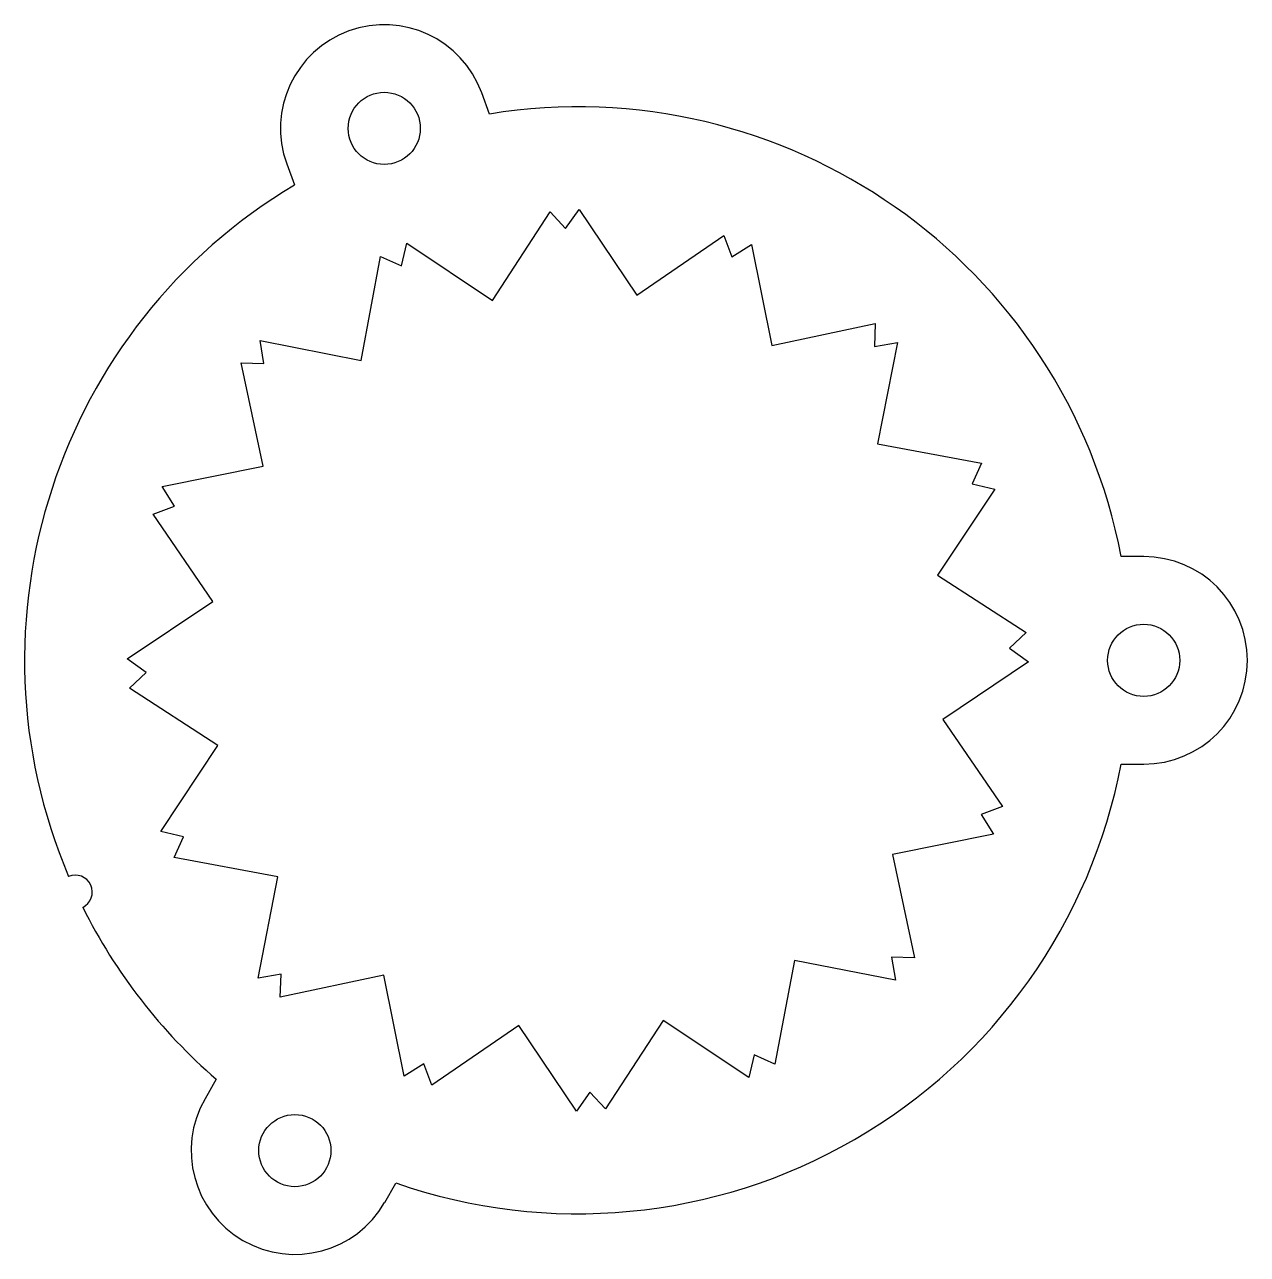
# Model space of a CAD drawing. Header units: millimetres. Extents: x -49 to 59, y -53 to 56.
import ezdxf

# ---------------------------------------------------------------- set-up
doc = ezdxf.new("R2010")
doc.units = ezdxf.units.MM

msp = doc.modelspace()

# ---------------------------------------------------------------- linework, layer by layer
for p, q in [((-7.84, 48.44), (-8.52, 50.32)), ((-25.81, 44.03), (-25.13, 42.15)), ((-7.56, 31.92), (-2.46, 39.77)), ((-2.46, 39.77), (-1.08, 38.3)), ((-1.08, 38.3), (0.12, 39.97)), ((0.12, 39.97), (5.23, 32.39)), ((5.23, 32.39), (12.95, 37.68)), ((12.95, 37.68), (13.66, 35.79)), ((-15.65, 34.97), (-15.18, 36.98)), ((-15.18, 36.98), (-7.56, 31.92)), ((13.66, 35.79), (15.41, 36.88)), ((15.41, 36.88), (17.22, 27.92)), ((-19.21, 26.6), (-17.49, 35.8)), ((-17.49, 35.8), (-15.65, 34.97)), ((17.22, 27.92), (26.39, 29.86)), ((26.39, 29.86), (26.32, 27.84)), ((-28.18, 28.35), (-19.21, 26.6)), ((-27.84, 26.32), (-28.18, 28.35)), ((26.32, 27.84), (28.35, 28.18)), ((28.35, 28.18), (26.6, 19.21)), ((-29.86, 26.39), (-27.84, 26.32)), ((-27.92, 17.22), (-29.86, 26.39)), ((26.6, 19.21), (35.8, 17.49)), ((35.8, 17.49), (34.97, 15.65)), ((-36.88, 15.41), (-27.92, 17.22)), ((-35.79, 13.66), (-36.88, 15.41)), ((34.97, 15.65), (36.98, 15.18)), ((36.98, 15.18), (31.92, 7.56)), ((-37.68, 12.95), (-35.79, 13.66)), ((-32.39, 5.23), (-37.68, 12.95)), ((50.2, 9.2), (48.2, 9.2)), ((31.92, 7.56), (39.77, 2.46)), ((-39.97, 0.12), (-32.39, 5.23)), ((39.77, 2.46), (38.3, 1.08)), ((-38.3, -1.08), (-39.97, 0.12)), ((38.3, 1.08), (39.97, -0.12)), ((-39.77, -2.46), (-38.3, -1.08)), ((39.97, -0.12), (32.39, -5.23)), ((-31.92, -7.56), (-39.77, -2.46)), ((32.39, -5.23), (37.68, -12.95)), ((-36.98, -15.18), (-31.92, -7.56)), ((48.2, -9.2), (50.2, -9.2)), ((37.68, -12.95), (35.79, -13.66)), ((35.79, -13.66), (36.88, -15.41)), ((-34.97, -15.65), (-36.98, -15.18)), ((-35.8, -17.49), (-34.97, -15.65)), ((36.88, -15.41), (27.92, -17.22)), ((27.92, -17.22), (29.86, -26.39)), ((-26.6, -19.21), (-35.8, -17.49)), ((-28.35, -28.18), (-26.6, -19.21)), ((19.21, -26.6), (17.49, -35.8)), ((28.18, -28.35), (19.21, -26.6)), ((27.84, -26.32), (28.18, -28.35)), ((29.86, -26.39), (27.84, -26.32)), ((-26.32, -27.84), (-28.35, -28.18)), ((-26.39, -29.86), (-26.32, -27.84)), ((-17.22, -27.92), (-26.39, -29.86)), ((-15.41, -36.88), (-17.22, -27.92)), ((-5.23, -32.39), (-12.95, -37.68)), ((-0.12, -39.97), (-5.23, -32.39)), ((7.56, -31.92), (2.46, -39.77)), ((15.18, -36.98), (7.56, -31.92)), ((-13.66, -35.79), (-15.41, -36.88)), ((-12.95, -37.68), (-13.66, -35.79)), ((15.65, -34.97), (15.18, -36.98)), ((17.49, -35.8), (15.65, -34.97)), ((-32.07, -37.15), (-33.07, -38.87)), ((1.08, -38.3), (-0.12, -39.97)), ((2.46, -39.77), (1.08, -38.3)), ((-17.13, -48.07), (-16.13, -46.35))]:
    msp.add_line(p, q)
for centre in [(-17.17, 47.17), (50.2, 0), (-25.1, -43.47)]:
    msp.add_circle(centre, 3.2)
for centre, radius, start, end in [((-17.17, 47.17), 9.2, 20, 200), ((0, 0), 49.07, 10.8052, 99.1948), ((0, 0), 49.07, 120.8052, 202.9986), ((50.2, 0), 9.2, -90, 90), ((0, 0), 49.07, 250.8052, 349.1948), ((-44.57, -20.55), 1.5, -64.3743, 113.8743), ((0, 0), 49.07, 206.5014, 229.1948), ((-25.1, -43.47), 9.2, 150, 330)]:
    msp.add_arc(centre, radius, start, end)

doc.saveas('drawing.dxf')
